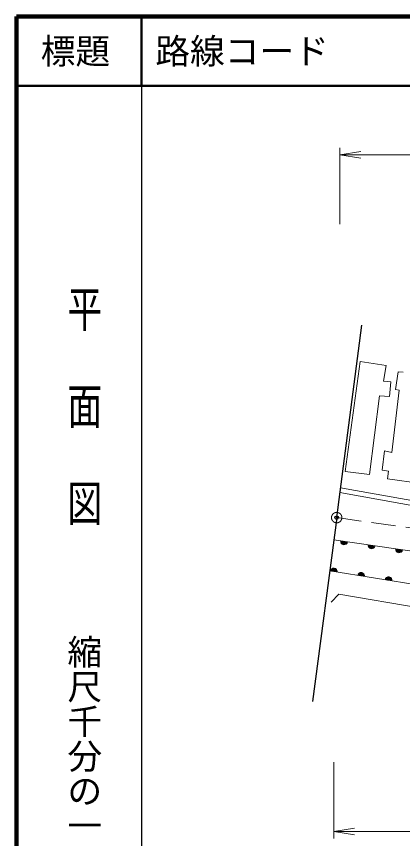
# Model space of a CAD drawing. Units: millimetres, scale not verified. Extents: x 40000 to 680000, y 20000 to 380000.
# Drawn here: x 40000 to 95613, y 261620 to 380000 of the extents above; entities that cross this region are included whole.
import ezdxf
from ezdxf.enums import TextEntityAlignment as Align

# ---------------------------------------------------------------- set-up
doc = ezdxf.new("R2010")
doc.units = ezdxf.units.MM
doc.header["$LTSCALE"] = 1000
doc.header["$PDMODE"] = 32
doc.header["$PDSIZE"] = 500
doc.linetypes.add('CHAIN', pattern=[18.5, 12, -1.5, 3.5, -1.5])
for name, color, linetype, lineweight in [('M-BMK', 2, 'CHAIN', 13), ('M-BMK-OTRS', 5, 'Continuous', 25), ('M-STR-HTXT', 7, 'Continuous', 13), ('M-TTL', 2, 'Continuous', 140), ('M-TTL-BAND', 7, 'Continuous', 25), ('M-TTL-LINE', 7, 'Continuous', 50), ('M-WORK', 1, 'Continuous', 13)]:
    doc.layers.add(name, color=color, linetype=linetype, lineweight=lineweight)
doc.layers.add('M-OTRS', color=6, linetype='Continuous')
doc.layers.add('M-TTL-TXT', color=7, linetype='Continuous')
doc.styles.add('@ＭＳ ゴシック', font='')
doc.styles.add('ＭＳ ゴシック', font='')
doc.styles.get('@ＭＳ ゴシック').set_extended_font_data('@MS Gothic')
doc.styles.get('ＭＳ ゴシック').set_extended_font_data('MS Gothic')

# ---------------------------------------------------------------- blocks, each defined once
blk = doc.blocks.new('open_arrow')
at = {"color": 0, "linetype": 'Continuous', "lineweight": -2}
blk.add_lwpolyline([(7.5, 1.25), (0, 0), (7.5, -1.25)], dxfattribs=at)

msp = doc.modelspace()

# ---------------------------------------------------------------- linework, layer by layer
at = {"layer": 'M-BMK'}
msp.add_line((107972, 304801), (86126, 307832), dxfattribs=at)
msp.add_circle((86126, 307832), 750, dxfattribs=at)
at = {"layer": 'M-BMK-OTRS'}
for q in [(89726, 335554), (82640, 281355)]:
    msp.add_line((86126, 307832), q, dxfattribs=at)
at = {"layer": 'M-OTRS'}
msp.add_point((86126, 307832), dxfattribs=at)
at = {"layer": 'M-STR-HTXT'}
for p, q in [((86595, 350071), (86595, 361071)), ((86595, 360071), (146034, 360071)), ((85706, 272634), (85706, 261634)), ((85706, 262634), (138599, 262634))]:
    msp.add_line(p, q, dxfattribs=at)
at = {"layer": 'M-TTL'}
for p, q in [((40000, 380000), (40000, 20000)), ((680000, 380000), (40000, 380000))]:
    msp.add_line(p, q, dxfattribs=at)
at = {"layer": 'M-TTL-BAND'}
msp.add_line((58000, 370000), (58000, 20000), dxfattribs=at)
at = {"layer": 'M-TTL-LINE'}
for p, q in [((58000, 380000), (58000, 370000)), ((40000, 370000), (680000, 370000))]:
    msp.add_line(p, q, dxfattribs=at)
at = {"layer": 'M-WORK'}
for p, q in [((87342, 314491), (89500, 330300)), ((89500, 330300), (93276, 329760)), ((93276, 329760), (92878, 327462)), ((94599, 326260), (94965, 328846)), ((94965, 328846), (95692, 328799)), ((92878, 327462), (93933, 327391)), ((93933, 327391), (93722, 325280)), ((94059, 317230), (95115, 326166)), ((95115, 326166), (94599, 326260)), ((92291, 325351), (90837, 314046)), ((93722, 325280), (92291, 325351)), ((92675, 314673), (93004, 317441)), ((93004, 317441), (94059, 317230)), ((90837, 314046), (87342, 314491)), ((93567, 314533), (92675, 314673)), ((93449, 313430), (93567, 314533)), ((100673, 312422), (93449, 313430)), ((86595, 311447), (108318, 307500)), ((86686, 312142), (108407, 308195)), ((85706, 304643), (107545, 301474)), ((106930, 296678), (85115, 300153)), ((85311, 295659), (86436, 296820)), ((86436, 296820), (106507, 293380))]:
    msp.add_line(p, q, dxfattribs=at)
for centre, radius, start, end in [((87191, 304427), 500, 171.74439, 351.74439), ((87191, 304427), 400, 171.74439, 351.74439), ((87191, 304427), 300, 171.74439, 351.74439), ((87191, 304427), 200, 171.74439, 351.74439), ((87191, 304427), 100, 171.74439, 351.74439), ((91149, 303853), 500, 171.74439, 351.74439), ((91149, 303853), 400, 171.74439, 351.74439), ((91149, 303853), 300, 171.74439, 351.74439), ((91149, 303853), 200, 171.74439, 351.74439), ((91149, 303853), 100, 171.74439, 351.74439), ((95108, 303279), 500, 171.74439, 351.74439), ((95108, 303279), 400, 171.74439, 351.74439), ((95108, 303279), 300, 171.74439, 351.74439), ((95108, 303279), 200, 171.74439, 351.74439), ((95108, 303279), 100, 171.74439, 351.74439), ((85698, 300060), 500, 350.94918, 170.94918), ((85698, 300060), 400, 350.94918, 170.94918), ((85698, 300060), 300, 350.94918, 170.94918), ((85698, 300060), 200, 350.94918, 170.94918), ((85698, 300060), 100, 350.94918, 170.94918), ((89648, 299431), 500, 350.94918, 170.94918), ((89648, 299431), 400, 350.94918, 170.94918), ((89648, 299431), 300, 350.94918, 170.94918), ((89648, 299431), 200, 350.94918, 170.94918), ((89648, 299431), 100, 350.94918, 170.94918), ((93598, 298801), 500, 350.94918, 170.94918), ((93598, 298801), 400, 350.94918, 170.94918), ((93598, 298801), 300, 350.94918, 170.94918), ((93598, 298801), 200, 350.94918, 170.94918), ((93598, 298801), 100, 350.94918, 170.94918)]:
    msp.add_arc(centre, radius, start, end, dxfattribs=at)

# ---------------------------------------------------------------- block references
at = {"layer": 'M-STR-HTXT', "xscale": 400, "yscale": 400}
for p in [(86595, 360071), (85706, 262634)]:
    msp.add_blockref('open_arrow', p, dxfattribs=at)

# ---------------------------------------------------------------- texts
at = {"layer": 'M-TTL-BAND', "style": '@ＭＳ ゴシック', "width": 1.4}
msp.add_text('平  面  図', height=3666, rotation=270, dxfattribs=at).set_placement((49777, 306475), align=Align.MIDDLE_RIGHT)
at = {"layer": 'M-TTL-BAND', "style": '@ＭＳ ゴシック'}
msp.add_text('縮尺千分の一', height=3666, rotation=270, dxfattribs=at).set_placement((49777, 261030), align=Align.MIDDLE_RIGHT)
at = {"layer": 'M-TTL-TXT', "style": 'ＭＳ ゴシック'}
msp.add_text('標題', height=3666, dxfattribs=at).set_placement((48500, 375000), align=Align.MIDDLE_CENTER)
msp.add_text('路線コード', height=3666, dxfattribs=at).set_placement((60000, 375000), align=Align.MIDDLE_LEFT)

doc.saveas('drawing.dxf')
